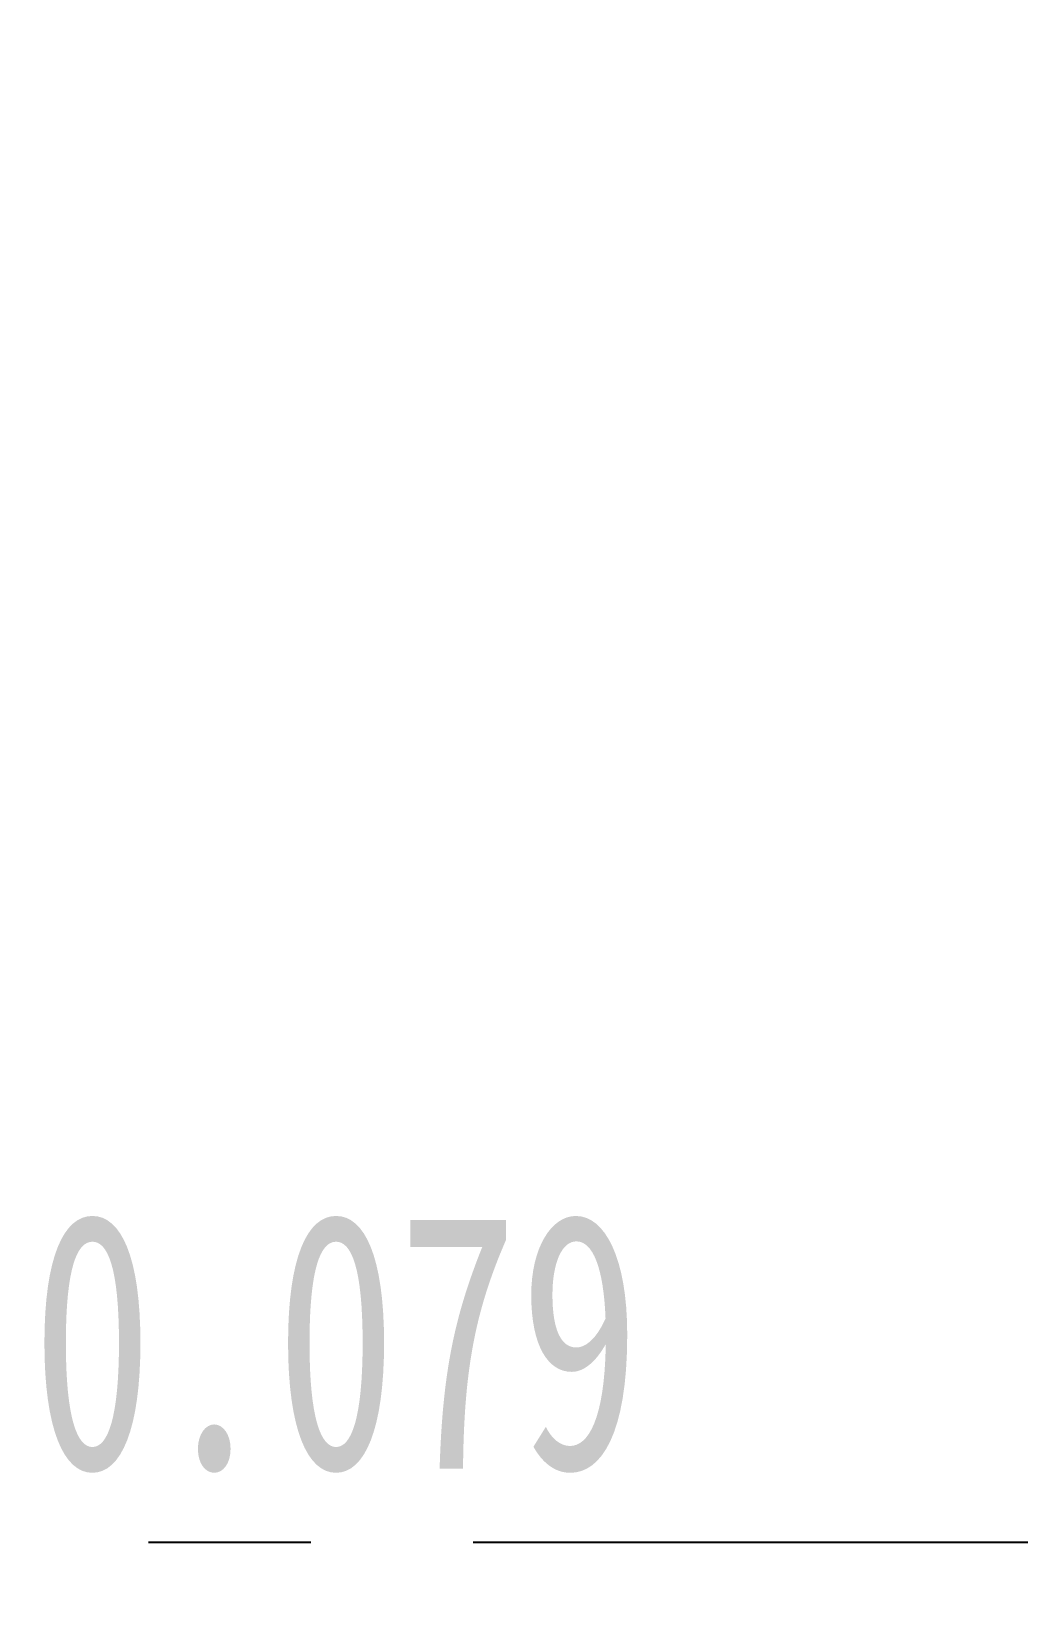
# Paper-space layout '시트1-ENG' of a CAD drawing. Header units: inches. Extents: x 0.2 to 16.3, y 0.2 to 11.5.
# Drawn here: x 3.276 to 3.883, y 2.114 to 3.084 of the extents above; entities that cross this region are included whole.
import ezdxf

# ---------------------------------------------------------------- set-up
doc = ezdxf.new("R2010")
doc.units = ezdxf.units.IN
doc.header["$MEASUREMENT"] = 0
doc.linetypes.add('CENTERX2', pattern=[0.8, 0.5, -0.1, 0.1, -0.1])
doc.layers.add('CENTER_LINE', color=7, linetype='CENTERX2')
doc.styles.add('SLDTEXTSTYLE0', font='TXT', dxfattribs={"width": 0.7})
doc.dimstyles.new('SLDDIMSTYLE4', dxfattribs={"dimtxt": 0.15748, "dimasz": 0.13, "dimexe": 0, "dimexo": 0.0625, "dimgap": 0.03937, "dimtad": 1, "dimdec": 3, "dimrnd": 1e-09, "dimdsep": 46, "dimtxsty": 'SLDTEXTSTYLE0', "dimsah": 1, "dimcen": 0.09, "dimadec": 0, "dimazin": 2, "dimtfac": 1, "dimtdec": 3, "dimtmove": 0, "dimatfit": 0, "dimfxl": 1, "dimfrac": 2, "dimtolj": 1, "dimtzin": 12, "dimarcsym": 0})

# ---------------------------------------------------------------- blocks, each defined once
blk = doc.blocks.new('_D_68')
at = {"layer": 'CENTER_LINE'}
for p, q in [((4.12631, 3.0448), (4.12631, 2.1145)), ((4.04757, 3.01446), (4.04757, 2.1145)), ((4.04757, 2.15387), (3.27561, 2.15387)), ((4.12631, 2.15387), (4.04757, 2.15387)), ((4.12631, 2.15387), (4.37631, 2.15387))]:
    blk.add_line(p, q, dxfattribs=at)
for points in [[(4.04757, 2.15387), (3.91757, 2.17387), (3.91757, 2.13387)], [(4.12631, 2.15387), (4.25631, 2.13387), (4.25631, 2.17387)]]:
    blk.add_solid(points, dxfattribs=at)
at = {"layer": 'CENTER_LINE', "insert": (3.27561, 2.35687), "char_height": 0.15748, "attachment_point": 1, "style": 'SLDTEXTSTYLE0'}
blk.add_mtext('0.079', dxfattribs=at)

psp = doc.layouts.new('시트1-ENG')

# ---------------------------------------------------------------- dimensions: what is measured, and where the dimension line sits
at = {"layer": 'CENTER_LINE'}
dim = psp.add_linear_dim(base=(4.04757, 2.15387), p1=(4.12631, 3.08417), p2=(4.04757, 3.05383), dimstyle='SLDDIMSTYLE4', dxfattribs=at)
dim.commit()
dim.dimension.update_dxf_attribs({"geometry": '_D_68', "text_midpoint": (3.51708, 2.15387), "dimtype": 160})

doc.saveas('drawing.dxf')
